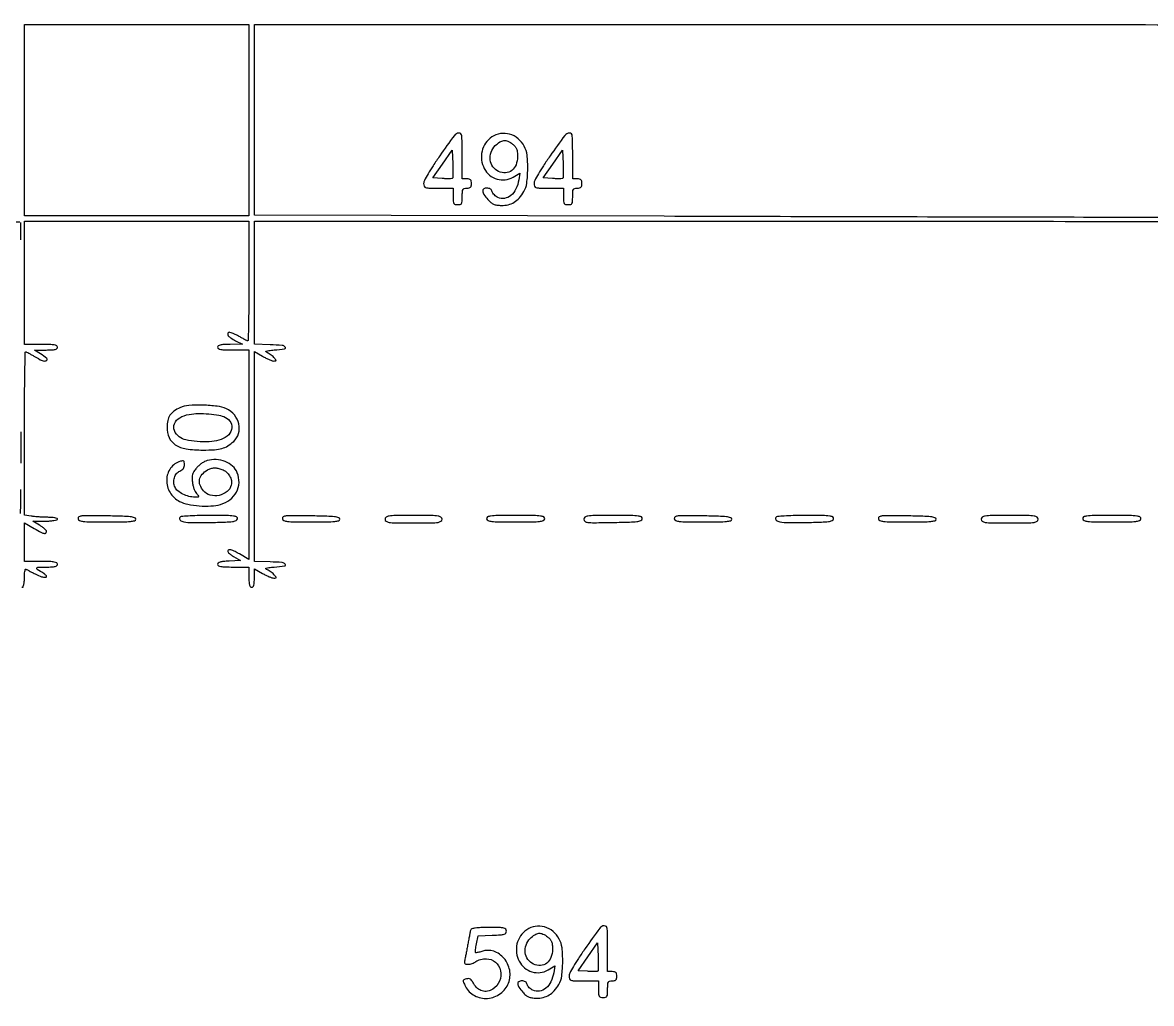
# Model space of a CAD drawing. Extents: x 0 to 836, y 5 to 589.
# Drawn here: x 249.7 to 301.6, y 197.3 to 242.5 of the extents above; entities that cross this region are included whole.
import ezdxf

# ---------------------------------------------------------------- set-up
doc = ezdxf.new("R2010")
doc.units = 0
doc.header["$MEASUREMENT"] = 0

msp = doc.modelspace()

# ---------------------------------------------------------------- linework, layer by layer
for points in [[(201.712326, 537.783562, -0.000001), (217.055896, 537.76491, -0.426088)], [(546.939, 229.3929, -0.000106), (546.943559, 250.949215, -0.000176), (546.957638, 269.095817, -0.000001), (546.976289, 285.583213, -0.415883)], [(836.0595, 588.6891), (420.497259, 588.710259, 0.000013), (261.145696, 588.714318, 0.000021), (126.989856, 588.708632), (4.934769, 588.698274, 0.19889), (4.878609, 588.675009, 0.198853), (4.855343, 588.618859), (4.83877, 516.273901, 0.000036), (4.826254, 436.744061, 0.000021), (4.8222, 342.282364), (4.8222, 95.946129), (4.469225, 95.920114, 0.031904), (4.160456, 95.877435, 0.315999), (4.075312, 95.787407, 0.415411), (4.137995, 95.703578, 0.035338), (4.43445, 95.6826), (4.8222, 95.6826), (4.8222, 50.2101), (4.8222, 4.7376), (420.462, 4.7376), (836.1018, 4.7376)], [(201.712326, 185.847562, -0.000001), (217.055896, 185.82891, -0.426088)], [(604.852986, 529.408162, -0.000002), (620.423836, 529.389509, -0.550615)], [(238.738155, 529.614638, -0.000002), (224.300981, 529.63329, -0.415836)], [(308.18842, 529.408162, -0.000002), (322.638019, 529.38951, -0.415836)], [(531.796111, 538.074638, -0.000002), (517.6951, 538.093291, -0.426056)], [(413.368417, 538.074638, -0.000002), (399.676779, 538.093291, -0.415815)], [(206.267293, 233.405114, -0.000001), (217.051222, 233.389599, -0.0589)], [(77.850638, 481.579418, -0.000002), (77.869294, 494.031443, -0.550517)], [(336.166934, 548.220763, -0.000002), (326.827688, 548.233536, -0.413812)], [(77.644162, 421.684687, -0.000002), (77.625507, 409.236574, -0.415775)], [(260.324089, 280.728444, -0.000002), (260.333986, 287.287743, -0.41377)], [(77.841889, 210.212758, -0.000002), (77.851786, 217.49274, -0.413814)], [(353.273145, 235.606241, -0.000004), (353.25667, 227.850838, -0.413589)], [(305.42715, 233.496021, -0.000432), (301.379401, 233.499532, -0.000103), (294.648581, 233.512579, -0.000106), (286.917992, 233.530798, -0.000105), (279.15885, 233.552358), (260.3142, 233.608674), (260.3142, 237.993837), (260.3142, 242.379), (286.4979, 242.379, -0.000227), (296.537883, 242.374441, -0.000379), (304.989363, 242.360362, -0.000006), (312.653939, 242.341698, -0.425725)], [(249.621519, 216.516109, 0.332234), (249.6546, 216.4914, 0.324203), (249.687596, 216.515308, 0.030638), (249.714349, 216.617727, 0.030052), (249.733092, 216.756605, 0.018519), (249.7392, 216.92145, -0.013899), (249.743728, 217.084288, -0.025446), (249.757838, 217.216315, -0.02668), (249.77786, 217.309929, -0.467856), (249.80265, 217.321344, -0.005811), (249.844626, 217.300793, -0.000383), (249.96496, 217.240019, -0.000554), (250.108261, 217.167308, -0.000414), (250.266094, 217.086838, 0.035984), (250.524478, 216.977479, 0.100963), (250.718406, 216.952678, 0.569766), (250.747355, 217.010965, 0.111292), (250.641322, 217.114672, -0.006043), (250.330407, 217.311652, -0.33335), (250.308038, 217.372846, -0.322883), (250.360596, 217.413058, -0.005843), (250.73325, 217.419309, 0.010086), (251.00153, 217.426087, 0.048769), (251.152277, 217.447775, 0.109555), (251.232515, 217.487389, 0.227288), (251.262, 217.5489, 0.273642), (251.224125, 217.612923, 0.084509), (251.11395, 217.651125, 0.035355), (250.904186, 217.671, 0.005946), (250.5006, 217.6758), (249.7392, 217.6758), (249.7392, 218.564823), (249.7392, 219.453847), (250.19019, 219.199323, 0.005105), (250.522829, 219.016046, 0.05887), (250.661314, 218.961409, 0.273209), (250.725433, 218.979516, 0.194915), (250.753572, 219.05055, 0.175744), (250.734133, 219.102863, 0.030637), (250.660038, 219.180051, 0.030019), (250.557543, 219.263711, 0.022931), (250.436322, 219.342905), (250.1199, 219.52951), (250.69095, 219.533255, 0.013372), (250.913639, 219.540673, 0.023366), (251.097151, 219.560341, 0.020491), (251.235125, 219.587516, 0.346819), (251.262, 219.6216, 0.327053), (251.237769, 219.654682, 0.029059), (251.131531, 219.681622, 0.029122), (250.988103, 219.700668, 0.017925), (250.81785, 219.707131, -0.009764), (250.6246, 219.71131, -0.007208), (250.410977, 219.723192, -0.007289), (250.209342, 219.740283, -0.01617), (250.05645, 219.7605), (249.7392, 219.812939), (249.7392, 223.566569, -0.001584), (249.743759, 225.005719, -0.002645), (249.757838, 226.216795, -0.000282), (249.776652, 227.293067, -0.421127), (249.80265, 227.31756, -0.10382), (249.842388, 227.307477, -0.007062), (249.946867, 227.25447, -0.009869), (250.070255, 227.186521, -0.007234), (250.2045, 227.106493, 0.028609), (250.5601, 226.914605, 0.215036), (250.74672, 226.91199, 0.550574), (250.762504, 227.013254, 0.037328), (250.47945, 227.225867), (250.2045, 227.40195), (250.73325, 227.403375, 0.010038), (251.001886, 227.409493, 0.04885), (251.152487, 227.430788, 0.11021), (251.232539, 227.470213, 0.227201), (251.262, 227.5317, 0.273642), (251.224125, 227.595723, 0.084509), (251.11395, 227.633925, 0.035355), (250.904186, 227.6538, 0.005946), (250.5006, 227.6586), (249.7392, 227.6586), (249.7392, 230.4927), (249.7392, 233.3268), (254.8998, 233.3268), (260.0604, 233.3268), (260.0604, 230.5773, -0.001909), (260.056374, 229.523006, -0.003184), (260.043945, 228.635466, -0.000408), (260.027305, 227.850224, -0.407783), (260.004383, 227.8278, -0.112583), (259.967981, 227.836102, -0.005525), (259.856671, 227.89118, -0.008721), (259.725317, 227.960902, -0.006167), (259.580198, 228.043561, 0.019245), (259.432999, 228.122378, 0.026757), (259.295271, 228.180547, 0.02563), (259.180868, 228.215294, 0.20198), (259.127235, 228.206915, 0.236311), (259.085652, 228.139563, 0.203233), (259.111442, 228.059602, 0.07532), (259.228641, 227.959388, 0.017788), (259.452532, 227.830748), (259.7643, 227.666078), (259.19325, 227.662339, 0.009031), (258.900858, 227.655142, 0.045588), (258.739148, 227.633377, 0.104163), (258.653375, 227.593783, 0.236978), (258.6222, 227.5317, 0.266366), (258.658679, 227.468083, 0.088943), (258.7632, 227.429682, 0.037256), (258.962214, 227.409675, 0.00643), (259.3413, 227.4048), (260.0604, 227.4048), (260.0604, 222.584795), (260.0604, 217.76479), (259.625375, 218.02129, 0.014935), (259.427572, 218.130093, 0.03864), (259.277431, 218.192825, 0.056736), (259.168308, 218.215535, 0.222893), (259.105339, 218.192779, 0.261617), (259.091263, 218.142629, 0.12066), (259.123501, 218.080445, 0.060267), (259.208125, 218.004414, 0.019457), (259.350014, 217.912934), (259.6797, 217.7181), (259.15095, 217.692913, 0.011248), (258.893663, 217.67485, 0.045136), (258.738706, 217.646204, 0.089857), (258.652338, 217.604244, 0.239244), (258.6222, 217.544863, 0.277003), (258.658838, 217.483805, 0.080338), (258.767138, 217.446764, 0.035677), (258.968889, 217.426949, 0.006644), (259.3413, 217.422), (260.0604, 217.422), (260.0604, 216.9567, 0.01212), (260.066036, 216.724225, 0.054498), (260.087318, 216.5901, 0.118311), (260.126765, 216.518197, 0.211442), (260.1873, 216.4914, 0.201256), (260.247178, 216.516519, 0.122414), (260.286758, 216.583644, 0.058474), (260.308363, 216.707761, 0.013882), (260.3142, 216.917966), (260.3142, 217.344532), (260.681183, 217.129466, 0.016543), (260.832958, 217.04714, 0.018062), (260.985522, 216.977576, 0.017806), (261.119638, 216.927694, 0.080289), (261.201895, 216.9144, 0.020398), (261.294743, 216.918189, 0.386108), (261.313033, 216.937734, 0.183226), (261.300429, 216.972576, 0.006506), (261.204455, 217.08144, 0.032777), (261.133497, 217.150205, 0.022657), (261.045053, 217.218685, 0.022921), (260.953633, 217.27699, 0.042754), (260.874093, 217.31409, -0.223787), (260.842936, 217.345617, -0.426246), (260.857417, 217.37436, -0.047928), (260.976204, 217.398747, -0.006773), (261.225084, 217.422, 0.014241), (261.703842, 217.473954, 0.584384), (261.73481, 217.552281, 0.206829), (261.59005, 217.627954, 0.009955), (261.033812, 217.657944), (260.3142, 217.682387), (260.3142, 222.509333), (260.3142, 227.336278), (260.688815, 227.116739, 0.015453), (260.842951, 227.032697, 0.017323), (260.996302, 226.96169, 0.016828), (261.130169, 226.910483, 0.083114), (261.209527, 226.8972, 0.026666), (261.293471, 226.90168, 0.392043), (261.311283, 226.922116, 0.170615), (261.297139, 226.958764, 0.007314), (261.204455, 227.06424, 0.032777), (261.133497, 227.133005, 0.022657), (261.045053, 227.201485, 0.022921), (260.953633, 227.25979, 0.042754), (260.874093, 227.29689, -0.223787), (260.842936, 227.328417, -0.426246), (260.857417, 227.35716, -0.047928), (260.976204, 227.381547, -0.006773), (261.225084, 227.4048, 0.014241), (261.703842, 227.456754, 0.584384), (261.73481, 227.535081, 0.206829), (261.59005, 227.610754, 0.009955), (261.033812, 227.640744), (260.3142, 227.665187), (260.3142, 230.495994), (260.3142, 233.3268), (286.4979, 233.3268, -0.000227), (296.537883, 233.322241, -0.000379), (304.989363, 233.308162, -0.000006), (312.653939, 233.289498, -0.425725)], [(246.779884, 233.326633, -0.000009), (249.52495, 233.301758, -0.196554)], [(208.979583, 196.838892, -0.000018), (219.573002, 196.821664, -0.339554)], [(249.558202, 233.268563, -0.000102), (249.558795, 232.464703, -0.001342)], [(249.57, 223.636806, -0.000839), (249.567581, 222.194493, -0.001399)], [(249.560111, 220.980313, -0.000079), (249.550172, 219.889109, -0.411502)]]:
    msp.add_lwpolyline(points, format="xyb")
msp.add_lwpolyline([(260.0604, 237.9798), (260.0604, 233.5806), (254.8998, 233.5806), (249.7392, 233.5806), (249.7392, 237.9798), (249.7392, 242.379), (254.8998, 242.379), (260.0604, 242.379)], close=True)
for points in [[(268.835361, 236.330793, 0.007362), (268.530958, 235.880899, 0.013352), (268.297441, 235.502937, 0.012012), (268.131321, 235.200803, 0.120245), (268.0974, 235.061793, 0.092874), (268.120463, 234.938699, 0.227966), (268.186009, 234.877381, 0.071609), (268.332939, 234.853542, 0.004467), (268.7742, 234.8496), (269.451, 234.8496), (269.451, 234.4689, 0.012699), (269.456759, 234.242182, 0.114574), (269.4839, 234.14742, 0.210352), (269.543488, 234.102211, 0.058662), (269.6625, 234.0882, 0.058662), (269.781512, 234.102211, 0.210352), (269.8411, 234.14742, 0.114574), (269.868241, 234.242182, 0.012699), (269.874, 234.4689, -0.012699), (269.879759, 234.695618, -0.114574), (269.9069, 234.79038, -0.210352), (269.966488, 234.835589, -0.058662), (270.0855, 234.8496, 0.045527), (270.192816, 234.859392, 0.152009), (270.2547, 234.8919, 0.152009), (270.287208, 234.953784, 0.045527), (270.297, 235.0611, 0.045527), (270.287208, 235.168416, 0.152009), (270.2547, 235.2303, 0.152009), (270.192816, 235.262808, 0.045527), (270.0855, 235.2726), (269.874, 235.2726), (269.874, 236.3301, 0.010163), (269.855269, 237.251594, 0.402164), (269.721189, 237.380418, 0.239335), (269.508827, 237.272768, 0.005555)], [(271.230604, 237.203186, 0.188759), (270.78172, 236.548823, 0.180396), (270.885409, 235.748377, 0.199234), (271.470523, 235.263783, 0.210904), (272.208623, 235.350783), (272.520059, 235.534535), (272.469896, 235.225419, -0.071214), (272.340722, 234.81232, -0.105821), (272.110313, 234.513044, -0.133073), (271.819462, 234.376387, -0.151692), (271.515247, 234.415058, -0.049128), (271.427857, 234.465758, -0.042152), (271.347064, 234.534941, -0.044207), (271.284172, 234.611134, -0.086696), (271.25158, 234.682438, 0.08419), (271.219557, 234.753429, 0.095531), (271.166989, 234.80633, 0.088381), (271.094948, 234.838656, 0.061447), (271.006233, 234.8496, 0.133082), (270.86358, 234.810947, 0.285943), (270.81258, 234.714064, 0.133017), (270.868657, 234.553982, 0.031957), (271.043906, 234.33064, 0.031825), (271.185955, 234.19069, 0.075144), (271.311236, 234.111388, 0.071526), (271.458192, 234.070479, 0.026746), (271.672152, 234.054355, 0.06371), (271.98765, 234.087768, 0.079209), (272.260075, 234.20002, 0.074413), (272.496475, 234.398124, 0.048802), (272.705385, 234.686324, 0.101117), (272.839266, 235.079555, 0.029258), (272.883131, 235.722624, 0.02942), (272.851335, 236.368146, 0.096872), (272.725434, 236.773453, 0.096072), (272.439055, 237.123366, 0.103728), (272.049812, 237.329311, 0.107938), (271.623391, 237.357019, 0.112028)], [(273.911361, 236.330793, 0.007362), (273.606958, 235.880899, 0.013352), (273.373441, 235.502937, 0.012012), (273.207321, 235.200803, 0.120245), (273.1734, 235.061793, 0.092874), (273.196463, 234.938699, 0.227966), (273.262009, 234.877381, 0.071609), (273.408939, 234.853542, 0.004467), (273.8502, 234.8496), (274.527, 234.8496), (274.527, 234.4689, 0.012699), (274.532759, 234.242182, 0.114574), (274.5599, 234.14742, 0.210352), (274.619488, 234.102211, 0.058662), (274.7385, 234.0882, 0.058662), (274.857512, 234.102211, 0.210352), (274.9171, 234.14742, 0.114574), (274.944241, 234.242182, 0.012699), (274.95, 234.4689, -0.012699), (274.955759, 234.695618, -0.114574), (274.9829, 234.79038, -0.210352), (275.042488, 234.835589, -0.058662), (275.1615, 234.8496, 0.045527), (275.268816, 234.859392, 0.152009), (275.3307, 234.8919, 0.152009), (275.363208, 234.953784, 0.045527), (275.373, 235.0611, 0.045527), (275.363208, 235.168416, 0.152009), (275.3307, 235.2303, 0.152009), (275.268816, 235.262808, 0.045527), (275.1615, 235.2726), (274.95, 235.2726), (274.95, 236.3301, 0.010163), (274.931269, 237.251594, 0.402164), (274.797189, 237.380418, 0.239335), (274.584827, 237.272768, 0.005555)], [(272.189091, 236.87386, -0.046524), (272.304121, 236.764639, -0.087942), (272.369988, 236.655471, -0.070477), (272.402554, 236.514307, -0.021505), (272.412, 236.294772, -0.091023), (272.344126, 235.925023, -0.137344), (272.150767, 235.663182, -0.15282), (271.866576, 235.556715, -0.121259), (271.54275, 235.617713, -0.130307), (271.283695, 235.83008, -0.124874), (271.158672, 236.146303, -0.118756), (271.196796, 236.496735, -0.110605), (271.390292, 236.801908, -0.050987), (271.599087, 236.971968, -0.123571), (271.785534, 237.037027, -0.130223), (271.974241, 237.004798, -0.059664)], [(269.421799, 235.299799, -0.185124), (269.391215, 235.286167, -0.007561), (269.268512, 235.281494, -0.012318), (269.120305, 235.281743, -0.008332), (268.951493, 235.289004), (268.517877, 235.3149), (268.963289, 235.95835), (269.4087, 236.601799), (269.433595, 235.969145, -0.005621), (269.440482, 235.724023, -0.008617), (269.440399, 235.511554, -0.003925), (269.435828, 235.332134, -0.190267)], [(274.497799, 235.299799, -0.185124), (274.467215, 235.286167, -0.007561), (274.344512, 235.281494, -0.012318), (274.196305, 235.281743, -0.008332), (274.027493, 235.289004), (273.593877, 235.3149), (274.039289, 235.95835), (274.4847, 236.601799), (274.509595, 235.969145, -0.005621), (274.516482, 235.724023, -0.008617), (274.516399, 235.511554, -0.003925), (274.511828, 235.332134, -0.190267)], [(256.8879, 224.748147, 0.053672), (256.615415, 224.591071, 0.089458), (256.433064, 224.400053, 0.090403), (256.330122, 224.158881, 0.055837), (256.2957, 223.8516, 0.10406), (256.396434, 223.372823, 0.148393), (256.677581, 223.045318, 0.105117), (257.177065, 222.85884, 0.03681), (257.9454, 222.801675, 0.014948), (258.484993, 222.817444, 0.05366), (258.824403, 222.874423, 0.072223), (259.088955, 222.991848, 0.044209), (259.361155, 223.198902, 0.140323), (259.583523, 223.55891, 0.124029), (259.595762, 224.000781, 0.116908), (259.394311, 224.41584, 0.115538), (259.027234, 224.698453, 0.076424), (258.602118, 224.817715, 0.024439), (257.945538, 224.865132, 0.024038), (257.292057, 224.848894, 0.085905)], [(258.980524, 224.305487, -0.152341), (259.229014, 224.061715, -0.193791), (259.263903, 223.745197, -0.158165), (259.063544, 223.443861, -0.101891), (258.685876, 223.253346, -0.056119), (258.238266, 223.184781, -0.030501), (257.68132, 223.196536, -0.02923), (257.16022, 223.270253, -0.110494), (256.861163, 223.403469, -0.135251), (256.633303, 223.695396, -0.203488), (256.635725, 224.013852, -0.162529), (256.880082, 224.286168, -0.086537), (257.3109, 224.440785, -0.038102), (257.735501, 224.481571, -0.025119), (258.226037, 224.46654, -0.02485), (258.68207, 224.406665, -0.073437)], [(258.142764, 222.317201, 0.055757), (258.023735, 222.269442, 0.028701), (257.886686, 222.185349, 0.028124), (257.754014, 222.081533, 0.037788), (257.647257, 221.972544, 0.029405), (257.529221, 221.814245, 0.074549), (257.469161, 221.68435, 0.072535), (257.448957, 221.540416, 0.026727), (257.461037, 221.335212, 0.031012), (257.487903, 221.18259, 0.027174), (257.53431, 221.02741, 0.028137), (257.591862, 220.891733, 0.069644), (257.652407, 220.802567, -0.010125), (257.746395, 220.694387, -0.29066), (257.750943, 220.659415, -0.281034), (257.721141, 220.639614, -0.009632), (257.575095, 220.6368, -0.06538), (257.304544, 220.672329, -0.050678), (257.026462, 220.777768, -0.053033), (256.794239, 220.926502, -0.117448), (256.665852, 221.091466, -0.088801), (256.610287, 221.308724, -0.091593), (256.634518, 221.529283, -0.097345), (256.733216, 221.716038, -0.116273), (256.890234, 221.837657, 0.05591), (256.981024, 221.891984, 0.077484), (257.046625, 221.960289, 0.081855), (257.085916, 222.042213, 0.071083), (257.0994, 222.136581, 0.033646), (257.092149, 222.244215, 0.197222), (257.064367, 222.292293, 0.203472), (257.011441, 222.30614, 0.035991), (256.90905, 222.283511, 0.166211), (256.461001, 221.96441, 0.151956), (256.28174, 221.425124, 0.141227), (256.435858, 220.848775, 0.139974), (256.873459, 220.44048, 0.068762), (257.252245, 220.308482, 0.030667), (257.776677, 220.236346, 0.030666), (258.316929, 220.228746, 0.056497), (258.750304, 220.298737, 0.094057), (259.188897, 220.516341, 0.109336), (259.490059, 220.870379, 0.113597), (259.606629, 221.307096, 0.108016), (259.524014, 221.759605, 0.11261), (259.311883, 222.056711, 0.085907), (258.971227, 222.267956, 0.080936), (258.559323, 222.361002, 0.082894)], [(258.823768, 221.909576, -0.085784), (259.023997, 221.791053, -0.082624), (259.175881, 221.610841, -0.086689), (259.256051, 221.399443, -0.109293), (259.25017, 221.1908, -0.16313), (259.056644, 220.888418, -0.119704), (258.693758, 220.717669, -0.116706), (258.28542, 220.730266, -0.150427), (257.96946, 220.929158, -0.088728), (257.814834, 221.191033, -0.138217), (257.793587, 221.450553, -0.134064), (257.911382, 221.688576, -0.081178), (258.1569, 221.888219, -0.05298), (258.312625, 221.956801, -0.069353), (258.465711, 221.983158, -0.063219), (258.630864, 221.967545, -0.035715)], [(252.208285, 219.644932, 0.251212), (252.275728, 219.561955, 0.071206), (252.442255, 219.518742, 0.025348), (252.769801, 219.498725, 0.002588), (253.547359, 219.4947, 0.002964), (254.269334, 219.49898, 0.021179), (254.617993, 219.517899, 0.045119), (254.805997, 219.55342, 0.335246), (254.8575, 219.6216, 0.334881), (254.805483, 219.690556, 0.04165), (254.609282, 219.729302, 0.020579), (254.250103, 219.754692, 0.002999), (253.518427, 219.771832, 0.002151), (252.699387, 219.782578, 0.02635), (252.38673, 219.768853, 0.099142), (252.24715, 219.726562, 0.328399)], [(256.883344, 219.698829, 0.362859), (256.900641, 219.578353, 0.142614), (257.063229, 219.500072, 0.039903), (257.458133, 219.466173, 0.006123), (258.247013, 219.471205, 0.002888), (258.980683, 219.48911, 0.025518), (259.303586, 219.515388, 0.067043), (259.470579, 219.560907, 0.250335), (259.536791, 219.64275, 0.329521), (259.497982, 219.723708, 0.093362), (259.356185, 219.767722, 0.026378), (259.043924, 219.787121, 0.002325), (258.252696, 219.7908, 0.004799), (257.679943, 219.785303, 0.011967), (257.261682, 219.767252, 0.008478), (256.950865, 219.741076, 0.233154)], [(261.598885, 219.644932, 0.251212), (261.666328, 219.561955, 0.071206), (261.832855, 219.518742, 0.025348), (262.160401, 219.498725, 0.002588), (262.937959, 219.4947, 0.002964), (263.659934, 219.49898, 0.021179), (264.008593, 219.517899, 0.045119), (264.196597, 219.55342, 0.335246), (264.2481, 219.6216, 0.334881), (264.196083, 219.690556, 0.04165), (263.999882, 219.729302, 0.020579), (263.640703, 219.754692, 0.002999), (262.909027, 219.771832, 0.002151), (262.089987, 219.782578, 0.02635), (261.77733, 219.768853, 0.099142), (261.63775, 219.726562, 0.328399)], [(266.3208, 219.6216, 0.250083), (266.371369, 219.526818, 0.116079), (266.505862, 219.476279, 0.02996), (266.802774, 219.455932, 0.00213), (267.6321, 219.4524, 0.00213), (268.461426, 219.455932, 0.02996), (268.758337, 219.476279, 0.116079), (268.892831, 219.526818, 0.250083), (268.9434, 219.6216, 0.250083), (268.892831, 219.716382, 0.116079), (268.758337, 219.766921, 0.02996), (268.461426, 219.787268, 0.00213), (267.6321, 219.7908, 0.00213), (266.802774, 219.787268, 0.02996), (266.505862, 219.766921, 0.116079), (266.371369, 219.716382, 0.250083)], [(270.989905, 219.64275, 0.254832), (271.057142, 219.561168, 0.068159), (271.226015, 219.518703, 0.024934), (271.555843, 219.498762, 0.002632), (272.3274, 219.4947, 0.002632), (273.098957, 219.498762, 0.024934), (273.428785, 219.518703, 0.068159), (273.597658, 219.561168, 0.254832), (273.664895, 219.64275, 0.335991), (273.624819, 219.72404, 0.088793), (273.476756, 219.767799, 0.02535), (273.152319, 219.787144, 0.002216), (272.3274, 219.7908, 0.002216), (271.502481, 219.787144, 0.02535), (271.178044, 219.767799, 0.088793), (271.029981, 219.72404, 0.335991)], [(275.4576, 219.619452, 0.247611), (275.50804, 219.523844, 0.122896), (275.64021, 219.474801, 0.030089), (275.935549, 219.459849, 0.00198), (276.788978, 219.471402, 0.002684), (277.566652, 219.489187, 0.024283), (277.905569, 219.515265, 0.063607), (278.080785, 219.560452, 0.255788), (278.148782, 219.64275, 0.335174), (278.108815, 219.724004, 0.089264), (277.961442, 219.767789, 0.025463), (277.638391, 219.787141, 0.002229), (276.817403, 219.7908, 0.002005), (275.951199, 219.787327, 0.029341), (275.646594, 219.766985, 0.115987), (275.509248, 219.715868, 0.25097)], [(279.618685, 219.644932, 0.251212), (279.686128, 219.561955, 0.071206), (279.852655, 219.518742, 0.025348), (280.180201, 219.498725, 0.002588), (280.957759, 219.4947, 0.002964), (281.679734, 219.49898, 0.021179), (282.028393, 219.517899, 0.045119), (282.216397, 219.55342, 0.335246), (282.2679, 219.6216, 0.334881), (282.215883, 219.690556, 0.04165), (282.019682, 219.729302, 0.020579), (281.660503, 219.754692, 0.002999), (280.928827, 219.771832, 0.002151), (280.109787, 219.782578, 0.02635), (279.79713, 219.768853, 0.099142), (279.65755, 219.726562, 0.328399)], [(284.293744, 219.698829, 0.362859), (284.311041, 219.578353, 0.142614), (284.473629, 219.500072, 0.039903), (284.868533, 219.466173, 0.006123), (285.657413, 219.471205, 0.002888), (286.391083, 219.48911, 0.025518), (286.713986, 219.515388, 0.067043), (286.880979, 219.560907, 0.250335), (286.947191, 219.64275, 0.329521), (286.908382, 219.723708, 0.093362), (286.766585, 219.767722, 0.026378), (286.454324, 219.787121, 0.002325), (285.663096, 219.7908, 0.004799), (285.090343, 219.785303, 0.011967), (284.672082, 219.767252, 0.008478), (284.361265, 219.741076, 0.233154)], [(289.009285, 219.644932, 0.251212), (289.076728, 219.561955, 0.071206), (289.243255, 219.518742, 0.025348), (289.570801, 219.498725, 0.002588), (290.348359, 219.4947, 0.002964), (291.070334, 219.49898, 0.021179), (291.418993, 219.517899, 0.045119), (291.606997, 219.55342, 0.335246), (291.6585, 219.6216, 0.334881), (291.606483, 219.690556, 0.04165), (291.410282, 219.729302, 0.020579), (291.051103, 219.754692, 0.002999), (290.319427, 219.771832, 0.002151), (289.500387, 219.782578, 0.02635), (289.18773, 219.768853, 0.099142), (289.04815, 219.726562, 0.328399)], [(293.7312, 219.6216, 0.250083), (293.781769, 219.526818, 0.116079), (293.916263, 219.476279, 0.02996), (294.213174, 219.455932, 0.00213), (295.0425, 219.4524, 0.00213), (295.871826, 219.455932, 0.02996), (296.168737, 219.476279, 0.116079), (296.303231, 219.526818, 0.250083), (296.3538, 219.6216, 0.250083), (296.303231, 219.716382, 0.116079), (296.168737, 219.766921, 0.02996), (295.871826, 219.787268, 0.00213), (295.0425, 219.7908, 0.00213), (294.213174, 219.787268, 0.02996), (293.916263, 219.766921, 0.116079), (293.781769, 219.716382, 0.250083)], [(298.400305, 219.64275, 0.254832), (298.467542, 219.561168, 0.068159), (298.636415, 219.518703, 0.024934), (298.966243, 219.498762, 0.002632), (299.7378, 219.4947, 0.002632), (300.509357, 219.498762, 0.024934), (300.839185, 219.518703, 0.068159), (301.008058, 219.561168, 0.254832), (301.075295, 219.64275, 0.335991), (301.035219, 219.72404, 0.088793), (300.887156, 219.767799, 0.02535), (300.562719, 219.787144, 0.002216), (299.7378, 219.7908, 0.002216), (298.912881, 219.787144, 0.02535), (298.588444, 219.767799, 0.088793), (298.440381, 219.72404, 0.335991)], [(272.838004, 200.740586, 0.188759), (272.38912, 200.086223, 0.180396), (272.492809, 199.285777, 0.199234), (273.077923, 198.801183, 0.210904), (273.816023, 198.888183), (274.127459, 199.071935), (274.077296, 198.762819, -0.071214), (273.948122, 198.34972, -0.105821), (273.717713, 198.050444, -0.133073), (273.426862, 197.913787, -0.151692), (273.122647, 197.952458, -0.049128), (273.035257, 198.003158, -0.042152), (272.954464, 198.072341, -0.044207), (272.891572, 198.148534, -0.086696), (272.85898, 198.219838, 0.08419), (272.826957, 198.290829, 0.095531), (272.774389, 198.34373, 0.088381), (272.702348, 198.376056, 0.061447), (272.613633, 198.387, 0.133082), (272.47098, 198.348347, 0.285943), (272.41998, 198.251464, 0.133017), (272.476057, 198.091382, 0.031957), (272.651306, 197.86804, 0.031825), (272.793355, 197.72809, 0.075144), (272.918636, 197.648788, 0.071526), (273.065592, 197.607879, 0.026746), (273.279552, 197.591755, 0.06371), (273.59505, 197.625168, 0.079209), (273.867475, 197.73742, 0.074413), (274.103875, 197.935524, 0.048802), (274.312785, 198.223724, 0.101117), (274.446666, 198.616955, 0.029258), (274.490531, 199.260024, 0.02942), (274.458735, 199.905546, 0.096872), (274.332834, 200.310853, 0.096072), (274.046455, 200.660766, 0.103728), (273.657212, 200.866711, 0.107938), (273.230791, 200.894419, 0.112028)], [(275.518761, 199.868193, 0.007362), (275.214358, 199.418299, 0.013352), (274.980841, 199.040337, 0.012012), (274.814721, 198.738203, 0.120245), (274.7808, 198.599193, 0.092874), (274.803863, 198.476099, 0.227966), (274.869409, 198.414781, 0.071609), (275.016339, 198.390942, 0.004467), (275.4576, 198.387), (276.1344, 198.387), (276.1344, 198.0063, 0.012699), (276.140159, 197.779582, 0.114574), (276.1673, 197.68482, 0.210352), (276.226888, 197.639611, 0.058662), (276.3459, 197.6256, 0.058662), (276.464912, 197.639611, 0.210352), (276.5245, 197.68482, 0.114574), (276.551641, 197.779582, 0.012699), (276.5574, 198.0063, -0.012699), (276.563159, 198.233018, -0.114574), (276.5903, 198.32778, -0.210352), (276.649888, 198.372989, -0.058662), (276.7689, 198.387, 0.045527), (276.876216, 198.396792, 0.152009), (276.9381, 198.4293, 0.152009), (276.970608, 198.491184, 0.045527), (276.9804, 198.5985, 0.045527), (276.970608, 198.705816, 0.152009), (276.9381, 198.7677, 0.152009), (276.876216, 198.800208, 0.045527), (276.7689, 198.81), (276.5574, 198.81), (276.5574, 199.8675, 0.010163), (276.538669, 200.788994, 0.402164), (276.404589, 200.917818, 0.239335), (276.192227, 200.810168, 0.005555)], [(270.259561, 200.73465, 0.02255), (270.24222, 200.666698, 0.002137), (270.208024, 200.498431, 0.002729), (270.169186, 200.297315, 0.002147), (270.129231, 200.079, -0.001804), (270.088306, 199.854512, -0.001915), (270.046545, 199.634718, -0.001823), (270.009172, 199.445733, -0.008796), (269.985644, 199.33875, 0.039745), (269.970076, 199.238866, 0.193045), (269.987024, 199.185262, 0.188632), (270.036642, 199.157489, 0.03774), (270.139779, 199.151091, 0.049849), (270.22814, 199.161127, 0.030749), (270.32893, 199.189477, 0.030656), (270.426095, 199.230211, 0.047361), (270.50352, 199.277991, -0.068732), (270.588763, 199.325707, -0.03001), (270.712351, 199.365713, -0.028995), (270.850762, 199.393063, -0.034291), (270.983829, 199.4022, -0.179822), (271.397549, 199.248436, -0.164577), (271.62923, 198.855622, -0.150691), (271.584653, 198.374973, -0.150917), (271.277114, 198.003247, -0.102459), (271.038959, 197.909274, -0.112636), (270.791547, 197.922325, -0.109373), (270.568815, 198.042535, -0.092118), (270.401141, 198.252319, 0.026345), (270.317902, 198.390165, 0.096487), (270.245888, 198.461761, 0.135642), (270.166528, 198.488102, 0.075329), (270.064319, 198.477894, 0.034678), (269.950143, 198.440154, 0.271415), (269.917519, 198.397431, 0.139326), (269.928291, 198.328388, 0.008024), (270.022019, 198.1332, 0.156184), (270.436927, 197.70838, 0.14216), (271.038338, 197.583392, 0.138346), (271.625522, 197.799374, 0.145825), (271.998945, 198.286757, 0.137805), (272.052286, 198.875973, 0.129501), (271.794038, 199.42286, 0.138656), (271.316636, 199.747022, 0.165582), (270.775413, 199.743102, -0.015626), (270.6763, 199.711988, -0.022771), (270.587102, 199.691348, -0.019615), (270.514667, 199.680946, -0.225934), (270.488297, 199.690303, -0.212282), (270.477299, 199.718909, -0.010292), (270.48479, 199.822923, -0.015263), (270.500412, 199.949302, -0.010272), (270.525599, 200.092535), (270.597967, 200.4597), (271.251184, 200.484409, 0.006199), (271.631836, 200.503536, 0.055294), (271.796689, 200.532356, 0.160844), (271.87448, 200.585863, 0.163774), (271.9044, 200.674759, 0.187788), (271.86952, 200.764354, 0.157711), (271.78029, 200.814905, 0.046473), (271.586188, 200.836289, 0.004211), (271.098045, 200.8404, 0.007328), (270.721187, 200.834877, 0.024042), (270.473012, 200.815634, 0.032009), (270.311743, 200.78471, 0.261313)], [(273.796491, 200.41126, -0.046524), (273.911521, 200.302039, -0.087942), (273.977388, 200.192871, -0.070477), (274.009954, 200.051707, -0.021505), (274.0194, 199.832172, -0.091023), (273.951526, 199.462423, -0.137344), (273.758167, 199.200582, -0.15282), (273.473976, 199.094115, -0.121259), (273.15015, 199.155113, -0.130307), (272.891095, 199.36748, -0.124874), (272.766072, 199.683703, -0.118756), (272.804196, 200.034135, -0.110605), (272.997692, 200.339308, -0.050987), (273.206487, 200.509368, -0.123571), (273.392934, 200.574427, -0.130223), (273.581641, 200.542198, -0.059664)], [(276.105199, 198.837199, -0.185124), (276.074615, 198.823567, -0.007561), (275.951912, 198.818894, -0.012318), (275.803705, 198.819143, -0.008332), (275.634893, 198.826404), (275.201277, 198.8523), (275.646689, 199.49575), (276.0921, 200.139199), (276.116995, 199.506545, -0.005621), (276.123882, 199.261423, -0.008617), (276.123799, 199.048954, -0.003925), (276.119228, 198.869534, -0.190267)]]:
    msp.add_lwpolyline(points, format="xyb", close=True)

doc.saveas('drawing.dxf')
